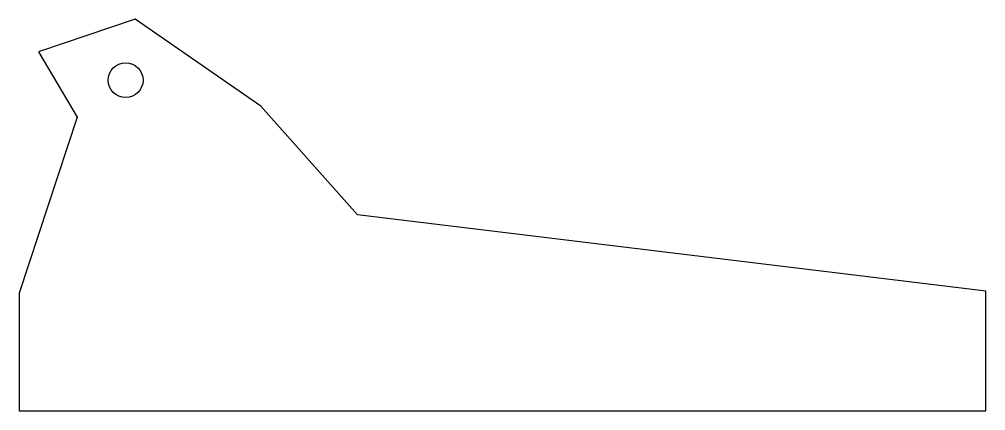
# Model space of a CAD drawing. Header units: millimetres. Extents: x 0 to 21.5, y 0 to 8.7.
import ezdxf

# ---------------------------------------------------------------- set-up
doc = ezdxf.new("R2010")
doc.units = ezdxf.units.MM
doc.layers.add('CUT_OUTER', color=1, linetype='Continuous')
doc.layers.add('ENGRAVE', color=7, linetype='Continuous')

msp = doc.modelspace()

# ---------------------------------------------------------------- linework, layer by layer
at = {"layer": 'CUT_OUTER'}
msp.add_lwpolyline([(0, 0), (21.456, 0), (21.456, 2.6565), (7.5096, 4.347), (5.364, 6.762), (2.5747, 8.694), (0.4291, 7.9695), (1.2874, 6.5205), (0, 2.6082)], close=True, dxfattribs=at)
at = {"layer": 'ENGRAVE'}
msp.add_circle((2.36016, 7.3416), 0.3864, dxfattribs=at)

doc.saveas('drawing.dxf')
